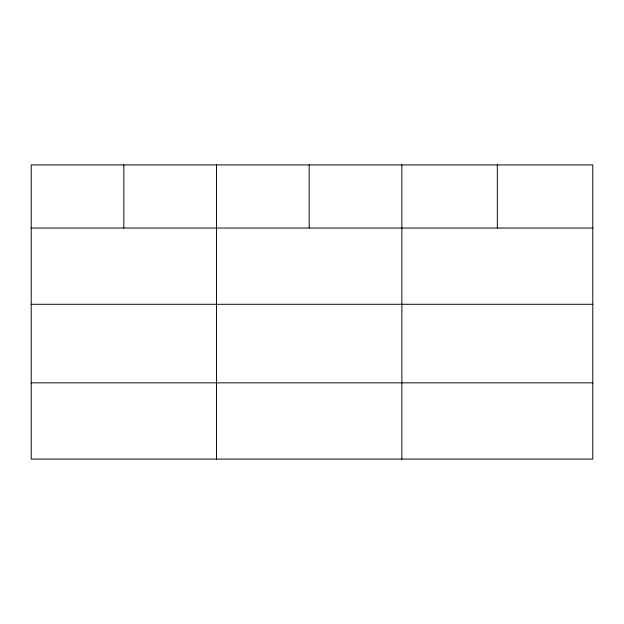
<?xml version="1.0" encoding="UTF-8"?>
<svg xmlns="http://www.w3.org/2000/svg" width="624" height="624" viewBox="0 0 624 624"><rect width="100%" height="100%" fill="white"/><g stroke="black" fill="none" stroke-linecap="round" stroke-linejoin="round"><path stroke-width="0.94" d="M592.8 304.286L592.8 164.915L31.2 164.915L31.2 459.085L592.8 459.085L592.8 304.286L31.2 304.286M31.2 228.041L592.8 228.041M31.2 382.84L592.8 382.84M497.328 164.915L497.328 228.041M401.856 164.915L401.856 459.085M309.192 164.915L309.192 228.041M216.528 164.915L216.528 459.085M123.864 164.915L123.864 228.041"/></g></svg>
